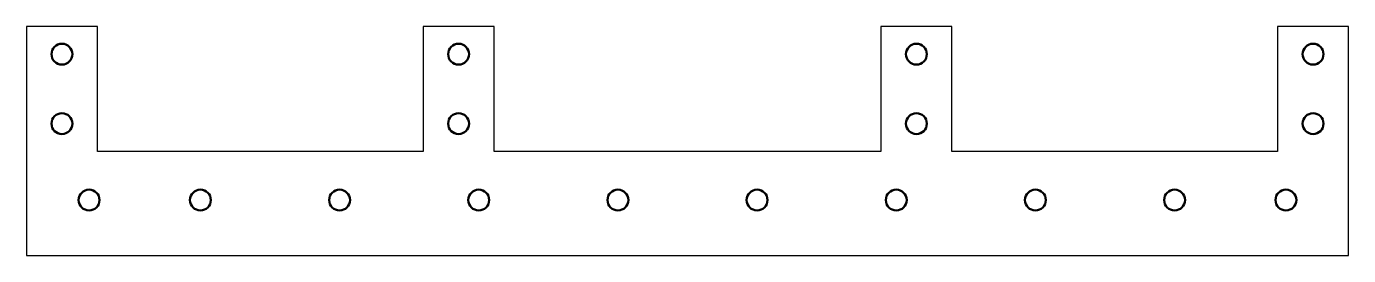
# Model space of a CAD drawing. Header units: millimetres. Extents: x 15 to 205, y 15 to 48.
import ezdxf

# ---------------------------------------------------------------- set-up
doc = ezdxf.new("R2010")
doc.units = ezdxf.units.MM
doc.layers.add('1p5Pocket', color=210, linetype='Continuous', lineweight=50)
doc.layers.add('Hole', color=130, linetype='Continuous', lineweight=50)
doc.layers.add('Outline', color=50, linetype='Continuous')

msp = doc.modelspace()

# ---------------------------------------------------------------- linework, layer by layer
at = {"layer": '1p5Pocket'}
for centre in [(24, 23), (40, 23), (60, 23), (80, 23), (100, 23), (120, 23), (140, 23), (160, 23), (180, 23), (196, 23)]:
    msp.add_circle(centre, 1.5, dxfattribs=at)
at = {"layer": 'Hole'}
for centre in [(20.1, 44), (77.1, 44), (142.9, 44), (199.9, 44), (20.1, 34), (77.1, 34), (142.9, 34), (199.9, 34)]:
    msp.add_circle(centre, 1.5, dxfattribs=at)
at = {"layer": 'Outline'}
msp.add_lwpolyline([(82.2, 30), (82.2, 48), (72, 48), (72, 30), (25.2, 30), (25.2, 48), (15, 48), (15, 15), (205, 15), (205, 48), (194.8, 48), (194.8, 30), (148, 30), (148, 48), (137.8, 48), (137.8, 30)], close=True, dxfattribs=at)

doc.saveas('drawing.dxf')
